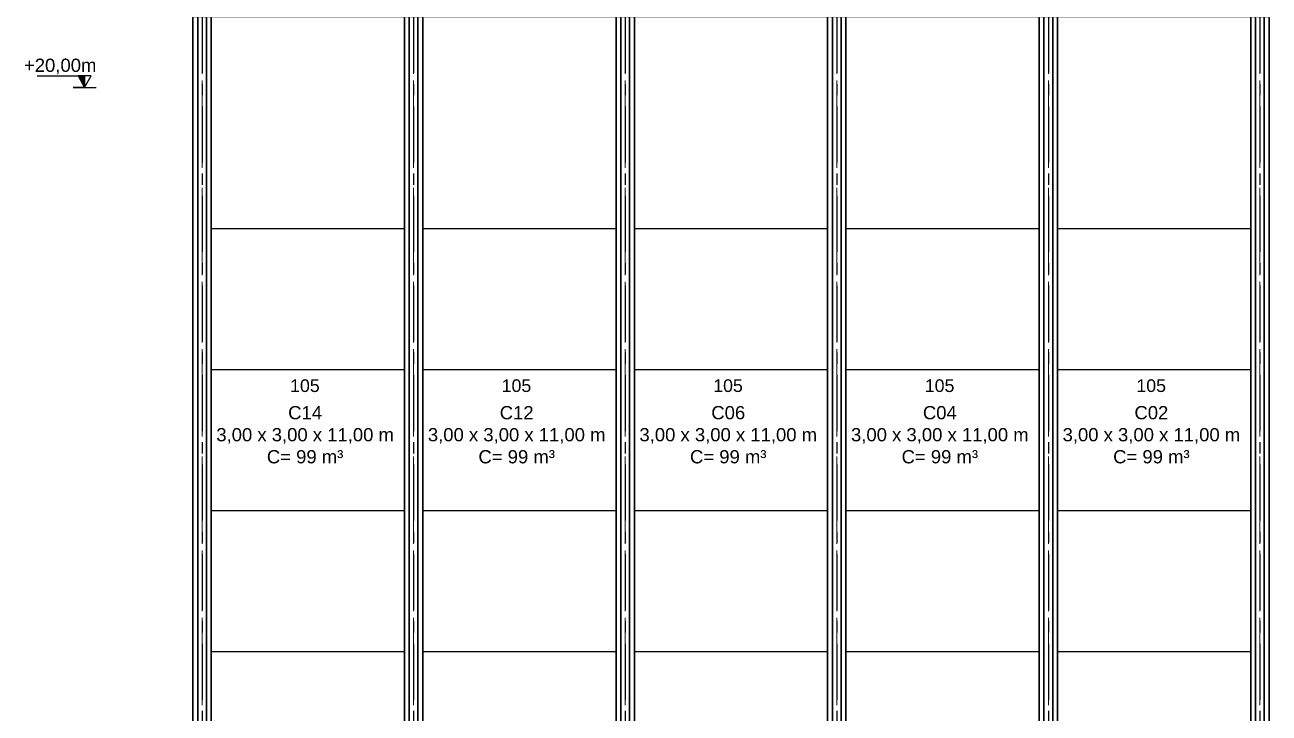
# Model space of a CAD drawing. Header units: millimetres. Extents: x 3220 to 226993, y 817 to 176024.
# Drawn here: x 92992 to 110635, y 147069 to 156830 of the extents above; entities that cross this region are included whole.
import ezdxf

# ---------------------------------------------------------------- set-up
doc = ezdxf.new("R2010")
doc.units = ezdxf.units.MM
doc.linetypes.add('AXES', pattern=[50.8, 31.75, -6.35, 6.35, -6.35])
doc.layers.add('Axe', color=1, linetype='AXES', lineweight=9)
doc.layers.add('DESSIN', color=7, linetype='Continuous', lineweight=25)
doc.layers.add('Repère', color=76, linetype='Continuous')
doc.styles.add('ARIAL_BOLD', font='arial.ttf')
doc.styles.get("Standard").update_dxf_attribs({"font": 'arial.ttf'})

# ---------------------------------------------------------------- blocks, each defined once
blk = doc.blocks.new('niveau')
h = blk.add_hatch(color=1)
h.dxf.hatch_style = 1
h.paths.add_polyline_path([(0, 164), (-93, 164), (0, 0)])
at = {"color": 1}
blk.add_line((0, 164), (0, 0), dxfattribs=at)
blk.add_lwpolyline([(-674, 164), (-93, 164), (0, 0), (93, 164), (-93, 164), (0, 0), (-165, 0), (165, 0)], dxfattribs=at)
blk = doc.blocks.new('cell 2.5x2.5x10.2')
at = {"layer": 'Axe', "lineweight": -3, "ltscale": 25}
for p, q in [((0, 1000), (0, -10000)), ((3000, 1000), (3000, -10000))]:
    blk.add_line(p, q, dxfattribs=at)
at = {"layer": 'DESSIN', "color": 4}
for p, q in [((3130, 1000), (-130, 1000)), ((-130, -10000), (-130, 1000)), ((-130, 988), (-130, -10000)), ((-62, -10000), (-62, 1000)), ((-62, 988), (-62, -10000)), ((62, -10000), (62, 1000)), ((62, 988), (62, -10000)), ((130, -10000), (130, 1000)), ((130, 988), (130, -10000)), ((2870, -10000), (2870, 1000)), ((2870, 988), (2870, -10000)), ((2938, -10000), (2938, 1000)), ((2938, 988), (2938, -10000)), ((3062, -10000), (3062, 1000)), ((3062, 988), (3062, -10000)), ((3130, -10000), (3130, 1000)), ((3130, 988), (3130, -10000)), ((130, -2000), (2870, -2000)), ((130, -4000), (2870, -4000)), ((130, -6000), (2870, -6000)), ((130, -8000), (2870, -8000)), ((3130, -10000), (-130, -10000)), ((2910, -10000), (90, -10000))]:
    blk.add_line(p, q, dxfattribs=at)
at = {"layer": 'DESSIN'}
for p, q in [((2959, -3960), (2959, -3960)), ((2959, -4040), (2959, -4040)), ((2959, -8040), (2959, -8040))]:
    blk.add_line(p, q, dxfattribs=at)
blk = doc.blocks.new('section 3-2')
at = {"layer": 'Axe', "ltscale": 15}
for p, q in [((6000, -4000), (6000, 33046)), ((9000, -4000), (9000, 33046)), ((3000, -4000), (3000, 32506)), ((12000, -4000), (12000, 32506)), ((0, -4000), (0, 32000)), ((15000, -4000), (15000, 32000)), ((15000, -4000), (15000, 32000))]:
    blk.add_line(p, q, dxfattribs=at)
for p in [(0, 20000), (3000, 20000), (6000, 20000), (9000, 20000), (12000, 20000)]:
    blk.add_blockref('cell 2.5x2.5x10.2', p)

msp = doc.modelspace()

# ---------------------------------------------------------------- block references
for name, p in [('section 3-2', (95504.1, 135943.7)), ('niveau', (93839.4, 155943.7))]:
    msp.add_blockref(name, p)

# ---------------------------------------------------------------- texts
at = {"color": 6, "insert": (93492.4, 156239.7), "char_height": 187.5, "attachment_point": 5, "style": 'ARIAL_BOLD'}
msp.add_mtext('{\\C1;+20,00m}', dxfattribs=at)
at = {"color": 30, "char_height": 187.5, "width": 3156.781, "attachment_point": 5, "style": 'ARIAL_BOLD'}
for s, insert in [('C14\\P3,00 x 3,00 x 11,00 m\\PC= 99 m³', (96965.4, 151016.4)), ('C12\\P3,00 x 3,00 x 11,00 m\\PC= 99 m³', (99965.4, 151016.4)), ('C06\\P3,00 x 3,00 x 11,00 m\\PC= 99 m³', (102965.4, 151016.4)), ('C04\\P3,00 x 3,00 x 11,00 m\\PC= 99 m³', (105965.4, 151016.4)), ('C02\\P3,00 x 3,00 x 11,00 m\\PC= 99 m³', (108965.4, 151016.4))]:
    msp.add_mtext(s, dxfattribs=dict(at, insert=insert))
at = {"layer": 'Repère', "char_height": 180, "attachment_point": 1}
for width, insert in [(7197.386, (96752.5, 151803.3)), (7197.386, (99752.5, 151803.3)), (7197.386, (102752.5, 151803.3)), (7197.386, (105752.5, 151803.3)), (640.844, (108752.5, 151803.3))]:
    msp.add_mtext_dynamic_manual_height_columns('105', width=width, gutter_width=12.5, heights=[0], dxfattribs=dict(at, insert=insert))

doc.saveas('drawing.dxf')
